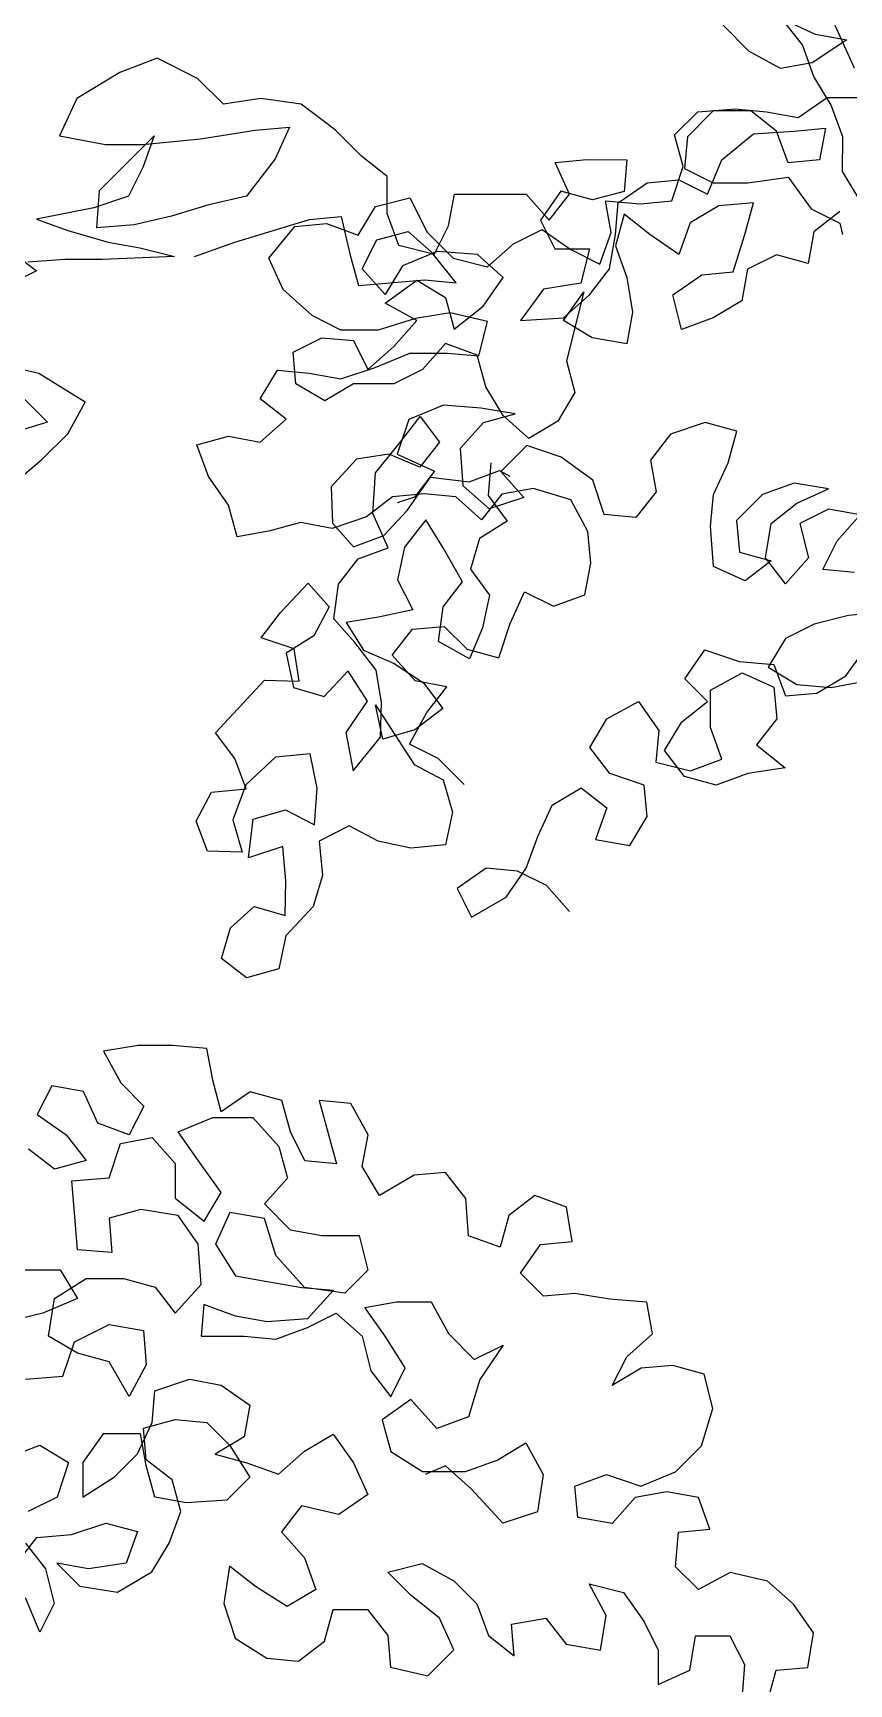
# Model space of a CAD drawing. Header units: inches. Extents: x 350994 to 353538, y 1581369 to 1583842.
# Drawn here: x 351497.186 to 351497.648, y 1583581.798 to 1583582.733 of the extents above; entities that cross this region are included whole.
import ezdxf

# ---------------------------------------------------------------- set-up
doc = ezdxf.new("R2010")
doc.units = ezdxf.units.IN
doc.header["$MEASUREMENT"] = 0
doc.linetypes.add('1', pattern=[0])
doc.layers.add('FOREST', color=96, linetype='Continuous')
doc.layers.add('TREE', color=81, linetype='1')

# ---------------------------------------------------------------- blocks, each defined once
blk = doc.blocks.new('TREE_4')
at = {"color": 94}
for points in [[(1744.4, 7654.7), (1782, 7686.5), (1808.1, 7712.5), (1825.5, 7744.3), (1779.2, 7773.2), (1741.6, 7781.9)], [(1764.7, 7747.2), (1787.8, 7724.1), (1721.3, 7703.9)], [(1742.5, 6681.1), (1780.1, 6695.5), (1809, 6678.2), (1797.4, 6643.5), (1768.5, 6629.1)], [(1765.5, 6597.3), (1785.8, 6571.2), (1794.4, 6536.5), (1779.9, 6507.6), (1765.5, 6542.3)], [(1756.8, 6577), (1777.1, 6603), (1811.8, 6605.9), (1846.5, 6617.4), (1878.3, 6608.7), (1866.7, 6576.9), (1829.1, 6571.2), (1797.3, 6577), (1820.4, 6553.8), (1858, 6548), (1892.7, 6568.2), (1910.1, 6597.1), (1921.7, 6628.9), (1913.1, 6660.7), (1887.1, 6681), (1884.2, 6712.8), (1916, 6721.4), (1947.8, 6718.5), (1970.9, 6695.4), (1991.1, 6663.5), (1968, 6640.4), (1927.5, 6637.6), (1895.7, 6643.4), (1887, 6675.2), (1881.3, 6707), (1843.7, 6707), (1823.4, 6678.2), (1823.4, 6643.5), (1855.2, 6663.7), (1878.4, 6686.8), (1892.9, 6718.6), (1895.8, 6750.4), (1930.5, 6761.9), (1962.3, 6756.1), (1991.2, 6735.8), (1985.4, 6704), (1956.4, 6686.7), (1988.2, 6678), (2020, 6666.4), (2046.1, 6689.5), (2075, 6706.8), (2095.2, 6677.9), (2109.7, 6646.1), (2080.7, 6625.9), (2043.1, 6634.6), (2022.9, 6608.6), (2046, 6582.5), (2057.5, 6550.7), (2028.6, 6533.4), (1996.8, 6553.7), (1970.8, 6573.9), (1965, 6536.4), (1976.5, 6501.6), (2008.3, 6481.4), (2040.1, 6478.5), (2066.1, 6498.7), (2074.8, 6530.5), (2109.5, 6530.4), (2129.8, 6504.4), (2132.6, 6472.6), (2170.2, 6463.9), (2196.2, 6489.9), (2181.8, 6521.7), (2152.9, 6544.9), (2129.8, 6568), (2164.5, 6576.6), (2196.3, 6559.3), (2219.4, 6536.1), (2231, 6504.3), (2257, 6484), (2254.1, 6515.8), (2288.8, 6521.6), (2309, 6495.6), (2343.7, 6489.7), (2349.5, 6524.4), (2332.2, 6556.3), (2366.9, 6547.5), (2387.1, 6518.6), (2401.5, 6489.7), (2401.5, 6455), (2433.3, 6469.4), (2439.1, 6504.1), (2473.8, 6504.1), (2488.3, 6475.2), (2485.3, 6434.7)], [(2511.4, 6437.5), (2520.1, 6469.3), (2551.9, 6472.2), (2557.7, 6506.9), (2537.5, 6535.8), (2511.5, 6559), (2473.9, 6567.7), (2442.1, 6550.4), (2419, 6573.5), (2421.9, 6608.2), (2453.7, 6611.1), (2442.1, 6642.9), (2410.3, 6648.7), (2378.5, 6643), (2355.4, 6617), (2320.7, 6622.8), (2317.8, 6654.6), (2349.6, 6666.1), (2384.3, 6654.5), (2419, 6668.9), (2445.1, 6694.9), (2456.7, 6732.5), (2448, 6767.2), (2416.2, 6775.9), (2384.4, 6773.1), (2355.5, 6755.7), (2370, 6784.6), (2396, 6807.7), (2390.3, 6839.5), (2352.7, 6842.5), (2318, 6848.3), (2286.2, 6845.4), (2263.1, 6868.6), (2283.4, 6897.5), (2315.2, 6900.3), (2309.4, 6935), (2277.6, 6946.6), (2251.6, 6926.4), (2242.9, 6894.6), (2211.1, 6906.2), (2208.2, 6943.8), (2188, 6969.8), (2156.2, 6967), (2121.5, 6946.8), (2104.2, 6975.7), (2110, 7007.5), (2092.7, 7039.3), (2060.9, 7042.2), (2078.2, 6978.6), (2046.3, 6981.5), (2031.9, 7010.5), (2023.3, 7042.3), (1991.5, 7051), (1962.5, 7030.8), (1953.9, 7062.6), (1948.1, 7094.4), (1913.5, 7097.3), (1878.8, 7097.3), (1844.1, 7091.6), (1861.4, 7059.8), (1884.5, 7036.6), (1870, 7007.7), (1838.2, 7019.3), (1823.8, 7051.1), (1792, 7056.9), (1777.5, 7028), (1806.4, 7007.8), (1826.6, 6981.7), (1794.8, 6973.1), (1768.8, 6993.4)], [(1757.1, 6871.9), (1800.5, 6871.9), (1817.8, 6843), (1783.1, 6828.5), (1748.4, 6819.9)], [(1765.7, 6762.1), (1803.3, 6764.9), (1814.9, 6799.6), (1849.6, 6816.9), (1884.3, 6811.1), (1887.1, 6776.4), (1869.8, 6744.6), (1849.6, 6779.3), (1817.8, 6788), (1788.9, 6805.4), (1794.7, 6843), (1826.5, 6863.2), (1864.1, 6863.2), (1895.9, 6854.5), (1916.1, 6828.4), (1942.1, 6857.3), (1939.3, 6897.8), (1919.1, 6926.7), (1881.5, 6932.5), (1849.7, 6923.9), (1852.5, 6889.2), (1817.9, 6892.1), (1815, 6929.7), (1812.1, 6961.5), (1849.7, 6964.4), (1861.3, 6999.1), (1893.1, 7004.8), (1916.2, 6978.8), (1916.2, 6944.1), (1945.1, 6920.9), (1962.5, 6949.8), (1939.4, 6981.6), (1919.2, 7010.6), (1953.9, 7025), (1994.3, 7025), (2020.3, 6996), (2029, 6964.2), (2005.8, 6938.2), (2031.8, 6912.2), (2063.6, 6906.3), (2101.2, 6906.3), (2109.9, 6871.6), (2086.7, 6848.5), (2046.2, 6854.3), (2017.3, 6886.2), (2005.8, 6923.7), (1971.1, 6929.6), (1956.6, 6897.8), (1976.9, 6865.9), (2008.7, 6860.1), (2043.3, 6854.3), (2075.1, 6851.4), (2049.1, 6822.5), (2008.6, 6819.7), (1976.8, 6825.5), (1945, 6837.1), (1942.1, 6805.3), (1985.5, 6805.2), (2017.3, 6802.3), (2049.1, 6813.8), (2078, 6828.3), (2104, 6805.1), (2112.7, 6770.4), (2132.9, 6744.4), (2147.4, 6773.3), (2127.1, 6805.1), (2106.9, 6834), (2138.7, 6839.8), (2173.4, 6839.7), (2190.8, 6807.9), (2216.8, 6781.9), (2245.7, 6796.3), (2222.5, 6761.6), (2210.9, 6724.1), (2179.1, 6712.5), (2153.1, 6741.5), (2124.2, 6721.2), (2132.8, 6689.4), (2164.6, 6669.2), (2208, 6669.1), (2239.8, 6680.7), (2268.7, 6698), (2286, 6666.2), (2280.2, 6628.6), (2245.5, 6617.1), (2213.7, 6651.8), (2187.7, 6674.9), (2167.5, 6666.3)], [(-1998.9, 6513.7), (-1967.1, 6499.2), (-1935.3, 6493.4), (-1970, 6470.3), (-2001.8, 6464.6), (-2033.6, 6481.9), (-2059.6, 6508)], [(-2320, 5744.7), (-2346, 5770.7), (-2374.9, 5785.2), (-2357.5, 5817), (-2337.2, 5843), (-2369, 5848.8), (-2392.1, 5874.9), (-2371.9, 5900.9), (-2340.1, 5903.7), (-2316.9, 5880.6), (-2285.1, 5871.9), (-2273.6, 5906.6), (-2259.1, 5938.4), (-2230.2, 5923.9), (-2198.4, 5935.4), (-2192.5, 5967.2), (-2195.4, 5999), (-2212.7, 6030.8), (-2250.3, 6042.4), (-2282.1, 6036.7), (-2302.4, 6010.7), (-2328.4, 6033.8), (-2360.2, 6036.8), (-2392, 6033.9), (-2418, 6013.7), (-2452.7, 6002.2), (-2484.5, 6008), (-2516.3, 5999.3), (-2548.1, 5993.6), (-2556.8, 6025.4), (-2577, 6054.3), (-2588.5, 6086.1), (-2556.7, 6094.8), (-2524.9, 6089), (-2498.9, 6112.1), (-2524.9, 6132.3), (-2507.5, 6161.2), (-2475.7, 6158.3), (-2443.9, 6152.5), (-2409.2, 6164), (-2374.5, 6178.4), (-2336.9, 6178.4), (-2305.1, 6175.5), (-2296.4, 6210.2), (-2334, 6218.9), (-2368.7, 6213.1), (-2406.3, 6201.6), (-2443.9, 6201.6), (-2472.8, 6216.1), (-2501.7, 6242.2), (-2516.1, 6274), (-2490, 6305.8), (-2458.2, 6308.6), (-2426.4, 6297), (-2409.1, 6325.9), (-2374.4, 6334.6), (-2357, 6299.9), (-2331, 6273.8), (-2296.4, 6265.1), (-2270.3, 6288.2), (-2241.4, 6302.7), (-2212.5, 6282.4), (-2183.6, 6267.9), (-2172, 6299.7), (-2177.7, 6331.5), (-2143.1, 6328.6), (-2111.2, 6331.4), (-2099.7, 6366.1), (-2108.3, 6397.9), (-2085.1, 6421.1), (-2047.6, 6423.9), (-2015.8, 6421), (-1984, 6415.2), (-1955, 6435.4), (-1920.3, 6435.4)], [(-2214.1, 5617.1), (-2237.2, 5643.1), (-2266.1, 5657.6), (-2297.9, 5660.5), (-2326.8, 5640.3), (-2312.4, 5611.4), (-2277.7, 5631.6), (-2257.4, 5660.5), (-2245.8, 5692.3), (-2231.3, 5724.1), (-2202.4, 5741.4), (-2176.4, 5721.1), (-2188, 5689.3), (-2153.3, 5683.5), (-2135.9, 5712.4), (-2138.8, 5744.2), (-2173.5, 5755.8), (-2193.7, 5781.8), (-2176.3, 5810.7), (-2144.5, 5828.1), (-2124.3, 5799.1), (-2127.2, 5767.3), (-2092.5, 5758.6), (-2060.7, 5770.2), (-2072.2, 5802), (-2072.2, 5839.6), (-2040.4, 5856.9), (-2008.6, 5842.4), (-2005.7, 5810.6), (-2026, 5784.6), (-1997.1, 5761.4), (-2034.7, 5755.7), (-2066.5, 5744.1), (-2098.3, 5752.8), (-2118.5, 5778.9), (-2101.1, 5807.8), (-2075.1, 5828), (-2098.2, 5851.1), (-2077.9, 5880), (-2043.3, 5868.4), (-2008.6, 5865.5), (-1997, 5833.7), (-1965.2, 5836.6), (-1936.3, 5853.9), (-1913.1, 5885.7)], [(-1901.5, 5917.5), (-1933.4, 5914.6), (-1968.1, 5906), (-1997, 5891.5), (-2014.4, 5862.6), (-1985.5, 5845.3), (-1950.8, 5842.3), (-1919, 5848.1)], [(-1927.5, 5958), (-1959.3, 5960.9), (-1944.8, 5989.8), (-1921.7, 6015.8), (-1953.5, 6021.6), (-1982.4, 6007.2), (-1973.8, 5972.5), (-1996.9, 5946.5), (-2017.1, 5972.5), (-2011.3, 6007.2), (-1985.3, 6027.4), (-1953.5, 6041.8), (-1988.2, 6047.7), (-2020, 6036.1), (-2046, 6010.1), (-2043.2, 5978.3), (-2011.4, 5969.6), (-2037.4, 5949.4), (-2069.2, 5963.9), (-2072.1, 6004.4), (-2069.1, 6036.2), (-2054.6, 6068), (-2045.9, 6099.8), (-2077.7, 6108.5), (-2112.4, 6096.9), (-2132.7, 6070.9), (-2127, 6039.1), (-2147.2, 6013.1), (-2179, 6016), (-2190.6, 6050.7), (-2222.3, 6073.9), (-2257, 6085.5), (-2283.1, 6059.5), (-2260, 6033.4), (-2294.7, 6021.9), (-2320.7, 6045.1), (-2323.5, 6082.7), (-2300.4, 6108.7), (-2268.6, 6117.3), (-2303.2, 6123.1), (-2340.8, 6126), (-2375.5, 6111.6), (-2387.1, 6076.9), (-2349.6, 6059.6), (-2369.8, 6033.5), (-2387.2, 6027.8)], [(-301.6, 5746.4), (-324.8, 5717.5), (-347.9, 5685.7), (-368.2, 5653.9), (-388.5, 5627.9), (-408.7, 5599), (-423.2, 5567.2), (-431.9, 5535.4), (-434.8, 5500.7), (-440.6, 5466), (-446.5, 5434.2), (-452.3, 5399.5), (-455.2, 5364.8), (-458.1, 5333), (-458.2, 5223.2), (-455.4, 5191.4), (-446.7, 5159.6), (-438.1, 5124.8), (-415, 5061.2), (-400.6, 5029.4), (-383.2, 5000.5), (-340, 4913.7), (-311.1, 4850.1)], [(-288.1, 4688.1), (-322.8, 4746), (-322.7, 4780.7), (-334.3, 4812.5), (-351.6, 4841.4), (-363.1, 4873.2), (-386.2, 4902.2)], [(-974.3, 4660.3), (-933.8, 4674.7), (-858.6, 4697.7), (-826.8, 4700.6), (-818.2, 4663), (-809.5, 4631.2), (-777.7, 4634.1), (-743, 4636.9), (-711.2, 4634), (-734.3, 4662.9), (-769, 4671.6), (-780.5, 4703.5), (-780.5, 4741), (-806.5, 4761.3), (-832.5, 4787.4), (-867.2, 4813.4), (-907.7, 4819.2), (-945.3, 4813.5), (-971.2, 4839.5), (-1011.7, 4859.8), (-1049.3, 4845.4), (-1092.7, 4819.4), (-1110.1, 4781.8), (-1063.8, 4773.1), (-1026.2, 4773.1), (-968.4, 4778.8), (-913.5, 4787.4), (-878.8, 4790.3), (-893.3, 4758.5), (-922.2, 4720.9), (-959.8, 4712.3), (-997.4, 4700.8), (-1035, 4692.1), (-1072.6, 4689.3), (-1069.7, 4726.9), (-1014.7, 4781.7), (-1026.3, 4749.9), (-1040.7, 4721), (-1075.5, 4709.5), (-1133.3, 4698), (-1101.5, 4686.4), (-1061, 4674.8), (-1029.2, 4669), (-994.5, 4660.3), (-1066.8, 4657.5), (-1104.4, 4657.5), (-1142, 4654.6)], [(-1159.3, 4666.2), (-1133.3, 4646), (-1162.3, 4631.5)], [(-325.7, 4705.5), (-351.7, 4685.3), (-357.5, 4653.5), (-389.3, 4662.2), (-418.3, 4647.8), (-424.1, 4616), (-453, 4598.6), (-484.8, 4587.1), (-493.5, 4621.8), (-464.5, 4642), (-432.7, 4644.9), (-421.1, 4682.5), (-412.4, 4714.3), (-447.1, 4711.4), (-476, 4694.1), (-487.6, 4662.3), (-516.5, 4682.6), (-542.5, 4702.8), (-551.2, 4671), (-539.7, 4639.2), (-534, 4604.5), (-539.8, 4572.7), (-574.5, 4578.5), (-603.4, 4595.9), (-583.1, 4624.8), (-600.5, 4555.4), (-591.9, 4523.6), (-609.2, 4494.7), (-638.2, 4477.4), (-664.2, 4500.5), (-681.5, 4529.5), (-690.1, 4561.3), (-721.9, 4572.9), (-745.1, 4546.9), (-774, 4532.4), (-814.5, 4532.5), (-843.4, 4515.2), (-872.3, 4532.5), (-875.2, 4564.3), (-846.2, 4578.8), (-814.4, 4575.8), (-800, 4546.9), (-774, 4570), (-750.8, 4596), (-782.6, 4613.4), (-750.8, 4636.5), (-721.9, 4619.1), (-713.2, 4587.3), (-684.3, 4610.4), (-664, 4639.3), (-690, 4662.5), (-730.5, 4665.4), (-765.2, 4651), (-782.6, 4622.1), (-805.7, 4648.1), (-791.2, 4677), (-759.4, 4685.7), (-733.4, 4662.5), (-718.9, 4691.4), (-713.1, 4723.2), (-640.8, 4723.1), (-617.7, 4697.1), (-597.5, 4723.1), (-611.9, 4754.9), (-580.1, 4757.8), (-539.6, 4757.7), (-542.5, 4725.9), (-574.3, 4717.3), (-606.1, 4726), (-626.4, 4697.1), (-612, 4668.2), (-577.3, 4668.2), (-586, 4633.5), (-623.6, 4627.7), (-646.7, 4595.9), (-603.4, 4598.8), (-577.3, 4621.9), (-557, 4647.9), (-551.2, 4682.6), (-548.3, 4714.4), (-519.4, 4734.6), (-487.6, 4737.5), (-458.7, 4723), (-444.2, 4757.7), (-412.4, 4783.7), (-371.9, 4786.5), (-340.1, 4789.4), (-345.9, 4757.6), (-377.7, 4754.7), (-389.2, 4786.5), (-415.2, 4806.8), (-452.8, 4806.8), (-478.9, 4780.8), (-481.8, 4749), (-452.9, 4734.5), (-418.2, 4734.5), (-377.7, 4740.3), (-354.6, 4708.4), (-325.7, 4693.9), (-322.8, 4682.4)], [(-676.3, 4453.1), (-679.2, 4420.3), (-659.9, 4394.4), (-687.9, 4377), (-697, 4346), (-677.7, 4320.1), (-684.7, 4287.1), (-698, 4256), (-729.2, 4273.3), (-724.3, 4308.2), (-704.8, 4333.5), (-724.4, 4367.5), (-741.7, 4395.6), (-763.3, 4368.2), (-770.3, 4335.2), (-754.9, 4305.1), (-789.4, 4297.7), (-822, 4292.5), (-804.6, 4264.5), (-773.5, 4251.2), (-744.2, 4231.8), (-724.8, 4205.9), (-752.7, 4184.5), (-785.1, 4175.1), (-792.5, 4209.7), (-753.5, 4149.7), (-724.3, 4134.3), (-715, 4101.9), (-722, 4068.9), (-756.7, 4065.7), (-789.7, 4072.7), (-818.9, 4088), (-849, 4072.6), (-845.7, 4038), (-854.9, 4007), (-882.5, 3977.4), (-889.5, 3944.4), (-921.9, 3935.1), (-947.1, 3954.6), (-938, 3985.6), (-914.2, 4006.9), (-883.2, 3997.8), (-882.4, 4032.6), (-885.6, 4067.3), (-920, 4055.8), (-915.2, 4094.9), (-882.8, 4104.2), (-853.7, 4088.9), (-850.9, 4125.8), (-858.2, 4160.3), (-892.9, 4157), (-922.6, 4129.4), (-935.7, 4094.1), (-926.4, 4061.7), (-961.2, 4062.6), (-972.5, 4092.8), (-957.1, 4122), (-922.5, 4125.3), (-933.8, 4155.6), (-953.1, 4181.5), (-903.8, 4234.4), (-869, 4233.6), (-874.2, 4266.1), (-907.4, 4277.2), (-887.8, 4302.4), (-860.2, 4332.1), (-838.9, 4308.3), (-854.2, 4279.1), (-882.3, 4261.7), (-874.9, 4227.2), (-843.9, 4218.1), (-820.3, 4243.5), (-800.8, 4213.5), (-822.2, 4182), (-814.7, 4143.4), (-787.2, 4177.1), (-786.4, 4211.9), (-791.6, 4244.5), (-813.1, 4272.4), (-834.4, 4296.1), (-829.5, 4331.1), (-809.9, 4356.3), (-779.6, 4367.6), (-795.2, 4401.9), (-792.5, 4442.9), (-767, 4474.5), (-747.5, 4499.7), (-728.1, 4473.8), (-747.7, 4448.5), (-778.9, 4461.8), (-811.4, 4456.5), (-837, 4429), (-835.7, 4392.3), (-814.4, 4368.5), (-784.1, 4379.8), (-760.5, 4405.1), (-737.1, 4438.7), (-698.1, 4433.9), (-667.8, 4445.2), (-657.4, 4439.5)]]:
    blk.add_lwpolyline(points, dxfattribs=at)

msp = doc.modelspace()

# ---------------------------------------------------------------- hatches: boundary and pattern name
at = {"layer": 'FOREST', "lineweight": 5}
h = msp.add_hatch(dxfattribs=at)
h.set_pattern_fill('ANSI31', color=96, scale=50, style=0)
h.paths.add_polyline_path([(351604.92742, 1583347.98001), (351663.00361, 1583522.95042), (351611.87793, 1583545.35936), (351490.29156, 1583598.08515), (351436.56964, 1583404.46462), (351529.74504, 1583373.17051)])
h.paths.add_polyline_path([(351517.5086, 1583480.13966), (351575.36575, 1583480.13966), (351575.36575, 1583465.13966), (351517.5086, 1583465.13966)], flags=24)

# ---------------------------------------------------------------- block references
at = {"layer": 'TREE', "lineweight": 5, "xscale": 0.0005632341344607994, "yscale": 0.0005632341490127146, "zscale": 0.0005632341444477617}
for p in [(351497.82627, 1583579.98168), (351498.7368, 1583579.07199), (351496.18734, 1583578.16229)]:
    msp.add_blockref('TREE_4', p, dxfattribs=at)

doc.saveas('drawing.dxf')
